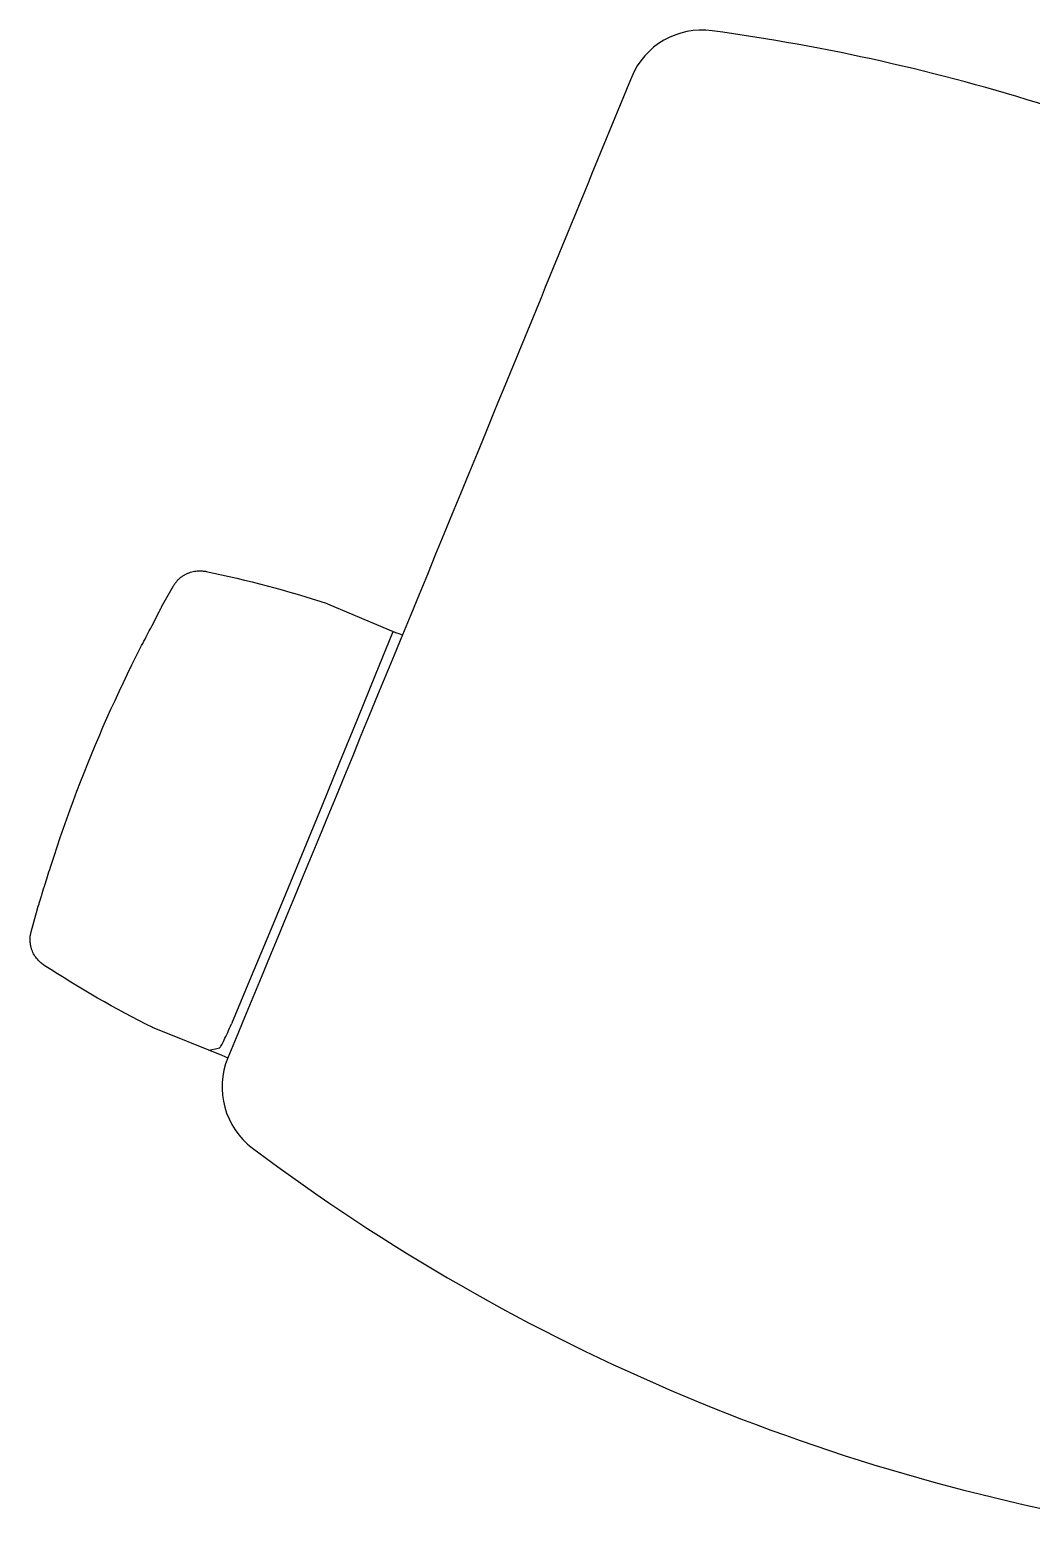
# Model space of a CAD drawing. Header units: millimetres. Extents: x -6176 to 11988, y -1403 to 10916.
# Drawn here: x -5771 to -5404, y 1121 to 1673 of the extents above; entities that cross this region are included whole.
import ezdxf

# ---------------------------------------------------------------- set-up
doc = ezdxf.new("R2010")
doc.units = ezdxf.units.MM

# ---------------------------------------------------------------- blocks, each defined once
blk = doc.blocks.new('0125')
at = {"color": 0}
blk.add_lwpolyline([(-1038.58, 682.37, 0.042689), (-1161.51, 709.95, 0.341763), (-1191.09, 692.88, -0.000152), (-1241.53, 569.87, -0.00068), (-1338.86, 333.64, 0.342009), (-1329.82, 300.57, 0.124051), (-996.46, 160.42, 0.004216), (-984.95, 158.77, 0.341388), (-955.27, 175.91, -0.00448), (-924.49, 249.09, 0.009597), (-807.59, 535.2, 0.328825), (-816.59, 568.13, 0.054684), (-923.39, 635.01, 0.045092), (-927.29, 632.45, -0.103027), (-934.72, 632.58, -0.079408), (-942.41, 635.66, 0.021578), (-1032.23, 672.67, -0.304816), (-1038.58, 682.37, -1.28594)], format="xyb", dxfattribs=at)
for points, knots in [([(-1358.78, 506.59), (-1358.78, 506.59), (-1358.62, 506.85), (-1358.62, 506.85), (-1358.62, 506.85), (-1358.62, 506.85), (-1358.46, 507.11), (-1358.46, 507.11), (-1358.46, 507.11), (-1358.46, 507.11), (-1358.29, 507.36), (-1358.29, 507.36), (-1358.29, 507.36), (-1358.29, 507.36), (-1358.11, 507.6), (-1358.11, 507.6), (-1358.11, 507.6), (-1358.11, 507.6), (-1357.93, 507.84), (-1357.93, 507.84), (-1357.93, 507.84), (-1357.93, 507.84), (-1357.74, 508.08), (-1357.74, 508.08), (-1357.74, 508.08), (-1357.74, 508.08), (-1357.54, 508.31), (-1357.54, 508.31), (-1357.54, 508.31), (-1357.54, 508.31), (-1357.34, 508.53), (-1357.34, 508.53), (-1357.34, 508.53), (-1357.34, 508.53), (-1357.14, 508.75), (-1357.14, 508.75), (-1357.14, 508.75), (-1357.14, 508.75), (-1356.93, 508.96), (-1356.93, 508.96), (-1356.93, 508.96), (-1356.93, 508.96), (-1356.71, 509.16), (-1356.71, 509.16), (-1356.71, 509.16), (-1356.71, 509.16), (-1356.5, 509.35), (-1356.5, 509.35), (-1356.5, 509.35), (-1356.5, 509.35), (-1356.28, 509.54), (-1356.28, 509.54), (-1356.28, 509.54), (-1356.28, 509.54), (-1356.05, 509.72), (-1356.05, 509.72), (-1356.05, 509.72), (-1356.05, 509.72), (-1355.83, 509.9), (-1355.83, 509.9), (-1355.83, 509.9), (-1355.83, 509.9), (-1355.6, 510.06), (-1355.6, 510.06), (-1355.6, 510.06), (-1355.6, 510.06), (-1355.37, 510.22), (-1355.37, 510.22), (-1355.37, 510.22), (-1355.37, 510.22), (-1355.14, 510.37), (-1355.14, 510.37), (-1355.14, 510.37), (-1355.14, 510.37), (-1354.91, 510.51), (-1354.91, 510.51), (-1354.91, 510.51), (-1354.91, 510.51), (-1354.68, 510.64), (-1354.68, 510.64), (-1354.68, 510.64), (-1354.68, 510.64), (-1354.45, 510.77), (-1354.45, 510.77), (-1354.45, 510.77), (-1354.45, 510.77), (-1354.23, 510.88), (-1354.23, 510.88), (-1354.23, 510.88), (-1354.23, 510.88), (-1354, 510.99), (-1354, 510.99), (-1354, 510.99), (-1354, 510.99), (-1353.78, 511.1), (-1353.78, 511.1), (-1353.78, 511.1), (-1353.78, 511.1), (-1353.57, 511.19), (-1353.57, 511.19), (-1353.57, 511.19), (-1353.57, 511.19), (-1353.46, 511.23), (-1353.46, 511.23)], [0, 0, 0, 0, 0.038462, 0.038462, 0.038462, 0.038462, 0.076923, 0.076923, 0.076923, 0.076923, 0.115385, 0.115385, 0.115385, 0.115385, 0.153846, 0.153846, 0.153846, 0.153846, 0.192308, 0.192308, 0.192308, 0.192308, 0.230769, 0.230769, 0.230769, 0.230769, 0.269231, 0.269231, 0.269231, 0.269231, 0.307692, 0.307692, 0.307692, 0.307692, 0.346154, 0.346154, 0.346154, 0.346154, 0.384615, 0.384615, 0.384615, 0.384615, 0.423077, 0.423077, 0.423077, 0.423077, 0.461538, 0.461538, 0.461538, 0.461538, 0.5, 0.5, 0.5, 0.5, 0.538462, 0.538462, 0.538462, 0.538462, 0.576923, 0.576923, 0.576923, 0.576923, 0.615385, 0.615385, 0.615385, 0.615385, 0.653846, 0.653846, 0.653846, 0.653846, 0.692308, 0.692308, 0.692308, 0.692308, 0.730769, 0.730769, 0.730769, 0.730769, 0.769231, 0.769231, 0.769231, 0.769231, 0.807692, 0.807692, 0.807692, 0.807692, 0.846154, 0.846154, 0.846154, 0.846154, 0.884615, 0.884615, 0.884615, 0.884615, 0.923077, 0.923077, 0.923077, 0.923077, 0.961538, 0.961538, 0.961538, 0.961538, 1, 1, 1, 1]), ([(-1353.46, 511.23), (-1353.46, 511.23), (-1353.02, 511.41), (-1353.02, 511.41), (-1353.02, 511.41), (-1353.02, 511.41), (-1352.54, 511.57), (-1352.54, 511.57), (-1352.54, 511.57), (-1352.54, 511.57), (-1352.07, 511.71), (-1352.07, 511.71), (-1352.07, 511.71), (-1352.07, 511.71), (-1351.58, 511.83), (-1351.58, 511.83), (-1351.58, 511.83), (-1351.58, 511.83), (-1351.09, 511.93), (-1351.09, 511.93), (-1351.09, 511.93), (-1351.09, 511.93), (-1350.61, 512), (-1350.61, 512), (-1350.61, 512), (-1350.61, 512), (-1350.13, 512.05), (-1350.13, 512.05), (-1350.13, 512.05), (-1350.13, 512.05), (-1349.66, 512.09), (-1349.66, 512.09), (-1349.66, 512.09), (-1349.66, 512.09), (-1349.2, 512.1), (-1349.2, 512.1), (-1349.2, 512.1), (-1349.2, 512.1), (-1348.75, 512.09), (-1348.75, 512.09), (-1348.75, 512.09), (-1348.75, 512.09), (-1348.31, 512.07), (-1348.31, 512.07), (-1348.31, 512.07), (-1348.31, 512.07), (-1347.89, 512.03), (-1347.89, 512.03), (-1347.89, 512.03), (-1347.89, 512.03), (-1347.48, 511.98), (-1347.48, 511.98), (-1347.48, 511.98), (-1347.48, 511.98), (-1347.08, 511.92), (-1347.08, 511.92), (-1347.08, 511.92), (-1347.08, 511.92), (-1346.79, 511.86), (-1346.79, 511.86)], [0, 0, 0, 0, 0.066667, 0.066667, 0.066667, 0.066667, 0.133333, 0.133333, 0.133333, 0.133333, 0.2, 0.2, 0.2, 0.2, 0.266667, 0.266667, 0.266667, 0.266667, 0.333333, 0.333333, 0.333333, 0.333333, 0.4, 0.4, 0.4, 0.4, 0.466667, 0.466667, 0.466667, 0.466667, 0.533333, 0.533333, 0.533333, 0.533333, 0.6, 0.6, 0.6, 0.6, 0.666667, 0.666667, 0.666667, 0.666667, 0.733333, 0.733333, 0.733333, 0.733333, 0.8, 0.8, 0.8, 0.8, 0.866667, 0.866667, 0.866667, 0.866667, 0.933333, 0.933333, 0.933333, 0.933333, 1, 1, 1, 1]), ([(-1363.77, 497.58), (-1363.77, 497.58), (-1363.68, 497.76), (-1363.68, 497.76), (-1363.68, 497.76), (-1363.68, 497.76), (-1363.64, 497.83), (-1363.64, 497.83), (-1363.64, 497.83), (-1363.64, 497.83), (-1363.61, 497.9), (-1363.61, 497.9), (-1363.61, 497.9), (-1363.61, 497.9), (-1363.59, 497.95), (-1363.59, 497.95), (-1363.59, 497.95), (-1363.59, 497.95), (-1363.56, 498), (-1363.56, 498), (-1363.56, 498), (-1363.56, 498), (-1363.55, 498.02), (-1363.55, 498.02)], [0, 0, 0, 0, 0.166667, 0.166667, 0.166667, 0.166667, 0.333333, 0.333333, 0.333333, 0.333333, 0.5, 0.5, 0.5, 0.5, 0.666667, 0.666667, 0.666667, 0.666667, 0.833333, 0.833333, 0.833333, 0.833333, 1, 1, 1, 1]), ([(-1363.28, 498.6), (-1363.28, 498.6), (-1363.23, 498.7), (-1363.23, 498.7), (-1363.23, 498.7), (-1363.23, 498.7), (-1363.18, 498.79), (-1363.18, 498.79)], [0, 0, 0, 0, 0.5, 0.5, 0.5, 0.5, 1, 1, 1, 1]), ([(-1302.32, 500), (-1302.32, 500), (-1277.43, 489.56), (-1277.43, 489.56), (-1277.43, 489.56), (-1277.43, 489.56), (-1276.27, 489.11), (-1276.27, 489.11), (-1276.27, 489.11), (-1276.27, 489.11), (-1275.09, 488.64), (-1275.09, 488.64)], [0, 0, 0, 0, 0.333333, 0.333333, 0.333333, 0.333333, 0.666667, 0.666667, 0.666667, 0.666667, 1, 1, 1, 1]), ([(-1278.49, 489.8), (-1278.49, 489.8), (-1284.94, 473.84), (-1284.94, 473.84), (-1284.94, 473.84), (-1284.94, 473.84), (-1291.43, 457.86), (-1291.43, 457.86), (-1291.43, 457.86), (-1291.43, 457.86), (-1297.95, 441.87), (-1297.95, 441.87), (-1297.95, 441.87), (-1297.95, 441.87), (-1304.5, 425.87), (-1304.5, 425.87), (-1304.5, 425.87), (-1304.5, 425.87), (-1311.07, 409.88), (-1311.07, 409.88), (-1311.07, 409.88), (-1311.07, 409.88), (-1317.67, 393.9), (-1317.67, 393.9), (-1317.67, 393.9), (-1317.67, 393.9), (-1324.29, 377.95), (-1324.29, 377.95), (-1324.29, 377.95), (-1324.29, 377.95), (-1330.92, 362.02), (-1330.92, 362.02), (-1330.92, 362.02), (-1330.92, 362.02), (-1337.56, 346.14), (-1337.56, 346.14)], [0, 0, 0, 0, 0.111111, 0.111111, 0.111111, 0.111111, 0.222222, 0.222222, 0.222222, 0.222222, 0.333333, 0.333333, 0.333333, 0.333333, 0.444444, 0.444444, 0.444444, 0.444444, 0.555556, 0.555556, 0.555556, 0.555556, 0.666667, 0.666667, 0.666667, 0.666667, 0.777778, 0.777778, 0.777778, 0.777778, 0.888889, 0.888889, 0.888889, 0.888889, 1, 1, 1, 1]), ([(-1403.6, 404.27), (-1403.6, 404.27), (-1402.52, 407.6), (-1402.52, 407.6), (-1402.52, 407.6), (-1402.52, 407.6), (-1401.39, 411.01), (-1401.39, 411.01), (-1401.39, 411.01), (-1401.39, 411.01), (-1400.24, 414.42), (-1400.24, 414.42), (-1400.24, 414.42), (-1400.24, 414.42), (-1399.07, 417.82), (-1399.07, 417.82), (-1399.07, 417.82), (-1399.07, 417.82), (-1397.87, 421.22), (-1397.87, 421.22), (-1397.87, 421.22), (-1397.87, 421.22), (-1396.65, 424.61), (-1396.65, 424.61), (-1396.65, 424.61), (-1396.65, 424.61), (-1395.41, 427.99), (-1395.41, 427.99), (-1395.41, 427.99), (-1395.41, 427.99), (-1394.14, 431.37), (-1394.14, 431.37), (-1394.14, 431.37), (-1394.14, 431.37), (-1392.84, 434.73), (-1392.84, 434.73), (-1392.84, 434.73), (-1392.84, 434.73), (-1391.53, 438.09), (-1391.53, 438.09), (-1391.53, 438.09), (-1391.53, 438.09), (-1390.19, 441.45), (-1390.19, 441.45), (-1390.19, 441.45), (-1390.19, 441.45), (-1388.83, 444.79), (-1388.83, 444.79), (-1388.83, 444.79), (-1388.83, 444.79), (-1387.44, 448.13), (-1387.44, 448.13), (-1387.44, 448.13), (-1387.44, 448.13), (-1386.04, 451.45), (-1386.04, 451.45), (-1386.04, 451.45), (-1386.04, 451.45), (-1384.61, 454.77), (-1384.61, 454.77), (-1384.61, 454.77), (-1384.61, 454.77), (-1383.16, 458.07), (-1383.16, 458.07), (-1383.16, 458.07), (-1383.16, 458.07), (-1381.68, 461.36), (-1381.68, 461.36), (-1381.68, 461.36), (-1381.68, 461.36), (-1380.19, 464.64), (-1380.19, 464.64), (-1380.19, 464.64), (-1380.19, 464.64), (-1378.67, 467.91), (-1378.67, 467.91), (-1378.67, 467.91), (-1378.67, 467.91), (-1377.13, 471.17), (-1377.13, 471.17), (-1377.13, 471.17), (-1377.13, 471.17), (-1375.58, 474.41), (-1375.58, 474.41), (-1375.58, 474.41), (-1375.58, 474.41), (-1374, 477.64), (-1374, 477.64), (-1374, 477.64), (-1374, 477.64), (-1372.4, 480.86), (-1372.4, 480.86), (-1372.4, 480.86), (-1372.4, 480.86), (-1370.81, 483.99), (-1370.81, 483.99)], [0, 0, 0, 0, 0.041667, 0.041667, 0.041667, 0.041667, 0.083333, 0.083333, 0.083333, 0.083333, 0.125, 0.125, 0.125, 0.125, 0.166667, 0.166667, 0.166667, 0.166667, 0.208333, 0.208333, 0.208333, 0.208333, 0.25, 0.25, 0.25, 0.25, 0.291667, 0.291667, 0.291667, 0.291667, 0.333333, 0.333333, 0.333333, 0.333333, 0.375, 0.375, 0.375, 0.375, 0.416667, 0.416667, 0.416667, 0.416667, 0.458333, 0.458333, 0.458333, 0.458333, 0.5, 0.5, 0.5, 0.5, 0.541667, 0.541667, 0.541667, 0.541667, 0.583333, 0.583333, 0.583333, 0.583333, 0.625, 0.625, 0.625, 0.625, 0.666667, 0.666667, 0.666667, 0.666667, 0.708333, 0.708333, 0.708333, 0.708333, 0.75, 0.75, 0.75, 0.75, 0.791667, 0.791667, 0.791667, 0.791667, 0.833333, 0.833333, 0.833333, 0.833333, 0.875, 0.875, 0.875, 0.875, 0.916667, 0.916667, 0.916667, 0.916667, 0.958333, 0.958333, 0.958333, 0.958333, 1, 1, 1, 1]), ([(-1407.5, 391.74), (-1407.5, 391.74), (-1407.27, 392.49), (-1407.27, 392.49), (-1407.27, 392.49), (-1407.27, 392.49), (-1407.19, 392.76), (-1407.19, 392.76), (-1407.19, 392.76), (-1407.19, 392.76), (-1407.1, 393.03), (-1407.1, 393.03), (-1407.1, 393.03), (-1407.1, 393.03), (-1407.02, 393.32), (-1407.02, 393.32), (-1407.02, 393.32), (-1407.02, 393.32), (-1406.83, 393.91), (-1406.83, 393.91)], [0, 0, 0, 0, 0.2, 0.2, 0.2, 0.2, 0.4, 0.4, 0.4, 0.4, 0.6, 0.6, 0.6, 0.6, 0.8, 0.8, 0.8, 0.8, 1, 1, 1, 1]), ([(-1408.61, 388.29), (-1408.61, 388.29), (-1408.58, 388.38), (-1408.58, 388.38), (-1408.58, 388.38), (-1408.58, 388.38), (-1408.55, 388.48), (-1408.55, 388.48), (-1408.55, 388.48), (-1408.55, 388.48), (-1408.52, 388.58), (-1408.52, 388.58)], [0, 0, 0, 0, 0.333333, 0.333333, 0.333333, 0.333333, 0.666667, 0.666667, 0.666667, 0.666667, 1, 1, 1, 1]), ([(-1408.31, 389.18), (-1408.31, 389.18), (-1408.3, 389.21), (-1408.3, 389.21), (-1408.3, 389.21), (-1408.3, 389.21), (-1408.28, 389.26), (-1408.28, 389.26), (-1408.28, 389.26), (-1408.28, 389.26), (-1408.26, 389.32), (-1408.26, 389.32), (-1408.26, 389.32), (-1408.26, 389.32), (-1408.24, 389.39), (-1408.24, 389.39)], [0, 0, 0, 0, 0.25, 0.25, 0.25, 0.25, 0.5, 0.5, 0.5, 0.5, 0.75, 0.75, 0.75, 0.75, 1, 1, 1, 1]), ([(-1410.43, 372.7), (-1410.43, 372.7), (-1410.47, 372.8), (-1410.47, 372.8), (-1410.47, 372.8), (-1410.47, 372.8), (-1410.56, 373.02), (-1410.56, 373.02), (-1410.56, 373.02), (-1410.56, 373.02), (-1410.65, 373.25), (-1410.65, 373.25), (-1410.65, 373.25), (-1410.65, 373.25), (-1410.73, 373.49), (-1410.73, 373.49), (-1410.73, 373.49), (-1410.73, 373.49), (-1410.8, 373.73), (-1410.8, 373.73), (-1410.8, 373.73), (-1410.8, 373.73), (-1410.88, 373.98), (-1410.88, 373.98), (-1410.88, 373.98), (-1410.88, 373.98), (-1410.95, 374.23), (-1410.95, 374.23), (-1410.95, 374.23), (-1410.95, 374.23), (-1411.01, 374.5), (-1411.01, 374.5), (-1411.01, 374.5), (-1411.01, 374.5), (-1411.07, 374.76), (-1411.07, 374.76), (-1411.07, 374.76), (-1411.07, 374.76), (-1411.12, 375.04), (-1411.12, 375.04), (-1411.12, 375.04), (-1411.12, 375.04), (-1411.17, 375.31), (-1411.17, 375.31), (-1411.17, 375.31), (-1411.17, 375.31), (-1411.21, 375.6), (-1411.21, 375.6), (-1411.21, 375.6), (-1411.21, 375.6), (-1411.24, 375.88), (-1411.24, 375.88), (-1411.24, 375.88), (-1411.24, 375.88), (-1411.26, 376.17), (-1411.26, 376.17), (-1411.26, 376.17), (-1411.26, 376.17), (-1411.28, 376.46), (-1411.28, 376.46), (-1411.28, 376.46), (-1411.28, 376.46), (-1411.29, 376.76), (-1411.29, 376.76), (-1411.29, 376.76), (-1411.29, 376.76), (-1411.29, 377.06), (-1411.29, 377.06), (-1411.29, 377.06), (-1411.29, 377.06), (-1411.29, 377.35), (-1411.29, 377.35), (-1411.29, 377.35), (-1411.29, 377.35), (-1411.27, 377.65), (-1411.27, 377.65), (-1411.27, 377.65), (-1411.27, 377.65), (-1411.25, 377.95), (-1411.25, 377.95), (-1411.25, 377.95), (-1411.25, 377.95), (-1411.22, 378.26), (-1411.22, 378.26), (-1411.22, 378.26), (-1411.22, 378.26), (-1411.18, 378.56), (-1411.18, 378.56), (-1411.18, 378.56), (-1411.18, 378.56), (-1411.13, 378.86), (-1411.13, 378.86), (-1411.13, 378.86), (-1411.13, 378.86), (-1411.08, 379.15), (-1411.08, 379.15), (-1411.08, 379.15), (-1411.08, 379.15), (-1411.01, 379.45), (-1411.01, 379.45), (-1411.01, 379.45), (-1411.01, 379.45), (-1410.94, 379.74), (-1410.94, 379.74)], [0, 0, 0, 0, 0.038462, 0.038462, 0.038462, 0.038462, 0.076923, 0.076923, 0.076923, 0.076923, 0.115385, 0.115385, 0.115385, 0.115385, 0.153846, 0.153846, 0.153846, 0.153846, 0.192308, 0.192308, 0.192308, 0.192308, 0.230769, 0.230769, 0.230769, 0.230769, 0.269231, 0.269231, 0.269231, 0.269231, 0.307692, 0.307692, 0.307692, 0.307692, 0.346154, 0.346154, 0.346154, 0.346154, 0.384615, 0.384615, 0.384615, 0.384615, 0.423077, 0.423077, 0.423077, 0.423077, 0.461538, 0.461538, 0.461538, 0.461538, 0.5, 0.5, 0.5, 0.5, 0.538462, 0.538462, 0.538462, 0.538462, 0.576923, 0.576923, 0.576923, 0.576923, 0.615385, 0.615385, 0.615385, 0.615385, 0.653846, 0.653846, 0.653846, 0.653846, 0.692308, 0.692308, 0.692308, 0.692308, 0.730769, 0.730769, 0.730769, 0.730769, 0.769231, 0.769231, 0.769231, 0.769231, 0.807692, 0.807692, 0.807692, 0.807692, 0.846154, 0.846154, 0.846154, 0.846154, 0.884615, 0.884615, 0.884615, 0.884615, 0.923077, 0.923077, 0.923077, 0.923077, 0.961538, 0.961538, 0.961538, 0.961538, 1, 1, 1, 1]), ([(-1406.13, 367.56), (-1406.13, 367.56), (-1406.38, 367.73), (-1406.38, 367.73), (-1406.38, 367.73), (-1406.38, 367.73), (-1406.71, 367.96), (-1406.71, 367.96), (-1406.71, 367.96), (-1406.71, 367.96), (-1407.03, 368.21), (-1407.03, 368.21), (-1407.03, 368.21), (-1407.03, 368.21), (-1407.36, 368.48), (-1407.36, 368.48), (-1407.36, 368.48), (-1407.36, 368.48), (-1407.69, 368.78), (-1407.69, 368.78), (-1407.69, 368.78), (-1407.69, 368.78), (-1408.01, 369.09), (-1408.01, 369.09), (-1408.01, 369.09), (-1408.01, 369.09), (-1408.33, 369.42), (-1408.33, 369.42), (-1408.33, 369.42), (-1408.33, 369.42), (-1408.64, 369.78), (-1408.64, 369.78), (-1408.64, 369.78), (-1408.64, 369.78), (-1408.94, 370.15), (-1408.94, 370.15), (-1408.94, 370.15), (-1408.94, 370.15), (-1409.23, 370.54), (-1409.23, 370.54), (-1409.23, 370.54), (-1409.23, 370.54), (-1409.51, 370.95), (-1409.51, 370.95), (-1409.51, 370.95), (-1409.51, 370.95), (-1409.77, 371.38), (-1409.77, 371.38), (-1409.77, 371.38), (-1409.77, 371.38), (-1410.01, 371.81), (-1410.01, 371.81), (-1410.01, 371.81), (-1410.01, 371.81), (-1410.24, 372.26), (-1410.24, 372.26), (-1410.24, 372.26), (-1410.24, 372.26), (-1410.43, 372.7), (-1410.43, 372.7)], [0, 0, 0, 0, 0.066667, 0.066667, 0.066667, 0.066667, 0.133333, 0.133333, 0.133333, 0.133333, 0.2, 0.2, 0.2, 0.2, 0.266667, 0.266667, 0.266667, 0.266667, 0.333333, 0.333333, 0.333333, 0.333333, 0.4, 0.4, 0.4, 0.4, 0.466667, 0.466667, 0.466667, 0.466667, 0.533333, 0.533333, 0.533333, 0.533333, 0.6, 0.6, 0.6, 0.6, 0.666667, 0.666667, 0.666667, 0.666667, 0.733333, 0.733333, 0.733333, 0.733333, 0.8, 0.8, 0.8, 0.8, 0.866667, 0.866667, 0.866667, 0.866667, 0.933333, 0.933333, 0.933333, 0.933333, 1, 1, 1, 1]), ([(-1366.56, 344.86), (-1366.56, 344.86), (-1341.13, 334.61), (-1341.13, 334.61), (-1341.13, 334.61), (-1341.13, 334.61), (-1339.99, 334.12), (-1339.99, 334.12), (-1339.99, 334.12), (-1339.99, 334.12), (-1338.83, 333.63), (-1338.83, 333.63)], [0, 0, 0, 0, 0.333333, 0.333333, 0.333333, 0.333333, 0.666667, 0.666667, 0.666667, 0.666667, 1, 1, 1, 1]), ([(-1341.96, 337.29), (-1341.96, 337.29), (-1341.87, 337.35), (-1341.87, 337.35), (-1341.87, 337.35), (-1341.87, 337.35), (-1341.75, 337.47), (-1341.75, 337.47), (-1341.75, 337.47), (-1341.75, 337.47), (-1341.6, 337.67), (-1341.6, 337.67), (-1341.6, 337.67), (-1341.6, 337.67), (-1341.43, 337.94), (-1341.43, 337.94), (-1341.43, 337.94), (-1341.43, 337.94), (-1341.23, 338.27), (-1341.23, 338.27), (-1341.23, 338.27), (-1341.23, 338.27), (-1341.01, 338.67), (-1341.01, 338.67), (-1341.01, 338.67), (-1341.01, 338.67), (-1340.77, 339.13), (-1340.77, 339.13), (-1340.77, 339.13), (-1340.77, 339.13), (-1340.5, 339.65), (-1340.5, 339.65), (-1340.5, 339.65), (-1340.5, 339.65), (-1340.22, 340.22), (-1340.22, 340.22), (-1340.22, 340.22), (-1340.22, 340.22), (-1339.92, 340.84), (-1339.92, 340.84), (-1339.92, 340.84), (-1339.92, 340.84), (-1339.6, 341.5), (-1339.6, 341.5), (-1339.6, 341.5), (-1339.6, 341.5), (-1339.28, 342.21), (-1339.28, 342.21), (-1339.28, 342.21), (-1339.28, 342.21), (-1338.94, 342.95), (-1338.94, 342.95), (-1338.94, 342.95), (-1338.94, 342.95), (-1338.6, 343.71), (-1338.6, 343.71), (-1338.6, 343.71), (-1338.6, 343.71), (-1338.26, 344.51), (-1338.26, 344.51), (-1338.26, 344.51), (-1338.26, 344.51), (-1337.91, 345.32), (-1337.91, 345.32), (-1337.91, 345.32), (-1337.91, 345.32), (-1337.56, 346.14), (-1337.56, 346.14)], [0, 0, 0, 0, 0.058824, 0.058824, 0.058824, 0.058824, 0.117647, 0.117647, 0.117647, 0.117647, 0.176471, 0.176471, 0.176471, 0.176471, 0.235294, 0.235294, 0.235294, 0.235294, 0.294118, 0.294118, 0.294118, 0.294118, 0.352941, 0.352941, 0.352941, 0.352941, 0.411765, 0.411765, 0.411765, 0.411765, 0.470588, 0.470588, 0.470588, 0.470588, 0.529412, 0.529412, 0.529412, 0.529412, 0.588235, 0.588235, 0.588235, 0.588235, 0.647059, 0.647059, 0.647059, 0.647059, 0.705882, 0.705882, 0.705882, 0.705882, 0.764706, 0.764706, 0.764706, 0.764706, 0.823529, 0.823529, 0.823529, 0.823529, 0.882353, 0.882353, 0.882353, 0.882353, 0.941176, 0.941176, 0.941176, 0.941176, 1, 1, 1, 1]), ([(-1345.86, 336.52), (-1345.86, 336.52), (-1344.74, 336.71), (-1344.74, 336.71), (-1344.74, 336.71), (-1344.74, 336.71), (-1343.44, 336.97), (-1343.44, 336.97), (-1343.44, 336.97), (-1343.44, 336.97), (-1341.96, 337.29), (-1341.96, 337.29)], [0, 0, 0, 0, 0.333333, 0.333333, 0.333333, 0.333333, 0.666667, 0.666667, 0.666667, 0.666667, 1, 1, 1, 1])]:
    blk.add_open_spline(points, degree=3, knots=knots, dxfattribs=at)
for points in [[(-1346.76, 511.86), (-1331.8, 508.79), (-1317.03, 504.87), (-1302.51, 500.11)], [(-1363.14, 498.87), (-1363.14, 498.87), (-1358.81, 506.54), (-1358.81, 506.54)], [(-1358.81, 506.54), (-1358.81, 506.54), (-1358.78, 506.59), (-1358.78, 506.59)], [(-1364.36, 496.44), (-1364.36, 496.44), (-1364.18, 496.78), (-1364.18, 496.78)], [(-1364.18, 496.78), (-1364.18, 496.78), (-1364.02, 497.09), (-1364.02, 497.09)], [(-1364.02, 497.09), (-1364.02, 497.09), (-1363.89, 497.35), (-1363.89, 497.35)], [(-1363.89, 497.35), (-1363.89, 497.35), (-1363.77, 497.58), (-1363.77, 497.58)], [(-1363.55, 498.03), (-1363.55, 498.03), (-1363.5, 498.13), (-1363.5, 498.13)], [(-1363.5, 498.13), (-1363.5, 498.13), (-1363.42, 498.3), (-1363.42, 498.3)], [(-1363.42, 498.3), (-1363.42, 498.3), (-1363.32, 498.51), (-1363.32, 498.51)], [(-1363.32, 498.51), (-1363.32, 498.51), (-1363.28, 498.6), (-1363.28, 498.6)], [(-1363.18, 498.79), (-1363.18, 498.79), (-1363.14, 498.87), (-1363.14, 498.87)], [(-1367.67, 490.1), (-1367.67, 490.1), (-1367.13, 491.13), (-1367.13, 491.13)], [(-1367.13, 491.13), (-1367.13, 491.13), (-1366.62, 492.12), (-1366.62, 492.12)], [(-1366.62, 492.12), (-1366.62, 492.12), (-1364.67, 495.85), (-1364.67, 495.85)], [(-1364.67, 495.85), (-1364.67, 495.85), (-1364.36, 496.44), (-1364.36, 496.44)], [(-1370.44, 484.73), (-1370.44, 484.73), (-1370.02, 485.53), (-1370.02, 485.53)], [(-1370.02, 485.53), (-1370.02, 485.53), (-1369.62, 486.33), (-1369.62, 486.33)], [(-1369.62, 486.33), (-1369.62, 486.33), (-1369.21, 487.11), (-1369.21, 487.11)], [(-1369.21, 487.11), (-1369.21, 487.11), (-1368.82, 487.88), (-1368.82, 487.88)], [(-1368.82, 487.88), (-1368.82, 487.88), (-1368.43, 488.64), (-1368.43, 488.64)], [(-1368.43, 488.64), (-1368.43, 488.64), (-1368.04, 489.38), (-1368.04, 489.38)], [(-1368.04, 489.38), (-1368.04, 489.38), (-1367.67, 490.1), (-1367.67, 490.1)], [(-1370.81, 483.99), (-1370.81, 483.99), (-1370.44, 484.73), (-1370.44, 484.73)], [(-1404.12, 402.61), (-1404.12, 402.61), (-1403.85, 403.47), (-1403.85, 403.47)], [(-1403.85, 403.47), (-1403.85, 403.47), (-1403.6, 404.27), (-1403.6, 404.27)], [(-1406.01, 396.59), (-1406.01, 396.59), (-1405.66, 397.71), (-1405.66, 397.71)], [(-1405.66, 397.71), (-1405.66, 397.71), (-1405.42, 398.48), (-1405.42, 398.48)], [(-1405.42, 398.48), (-1405.42, 398.48), (-1405.17, 399.28), (-1405.17, 399.28)], [(-1405.17, 399.28), (-1405.17, 399.28), (-1404.92, 400.09), (-1404.92, 400.09)], [(-1404.92, 400.09), (-1404.92, 400.09), (-1404.66, 400.91), (-1404.66, 400.91)], [(-1404.66, 400.91), (-1404.66, 400.91), (-1404.39, 401.76), (-1404.39, 401.76)], [(-1404.39, 401.76), (-1404.39, 401.76), (-1404.12, 402.61), (-1404.12, 402.61)], [(-1407.7, 391.08), (-1407.7, 391.08), (-1407.5, 391.74), (-1407.5, 391.74)], [(-1406.83, 393.91), (-1406.83, 393.91), (-1406.33, 395.53), (-1406.33, 395.53)], [(-1406.33, 395.53), (-1406.33, 395.53), (-1406.01, 396.59), (-1406.01, 396.59)], [(-1410.93, 379.79), (-1410.93, 379.79), (-1408.61, 388.3), (-1408.61, 388.3)], [(-1408.52, 388.58), (-1408.52, 388.58), (-1408.49, 388.68), (-1408.49, 388.68)], [(-1408.49, 388.68), (-1408.49, 388.68), (-1408.41, 388.9), (-1408.41, 388.9)], [(-1408.41, 388.9), (-1408.41, 388.9), (-1408.31, 389.18), (-1408.31, 389.18)], [(-1408.24, 389.39), (-1408.24, 389.39), (-1408.18, 389.56), (-1408.18, 389.56)], [(-1408.18, 389.56), (-1408.18, 389.56), (-1408.11, 389.77), (-1408.11, 389.77)], [(-1408.11, 389.77), (-1408.11, 389.77), (-1408.03, 390.03), (-1408.03, 390.03)], [(-1408.03, 390.03), (-1408.03, 390.03), (-1407.93, 390.34), (-1407.93, 390.34)], [(-1407.93, 390.34), (-1407.93, 390.34), (-1407.83, 390.69), (-1407.83, 390.69)], [(-1407.83, 390.69), (-1407.83, 390.69), (-1407.7, 391.08), (-1407.7, 391.08)], [(-1410.94, 379.74), (-1410.94, 379.74), (-1410.93, 379.79), (-1410.93, 379.79)], [(-1366.39, 344.76), (-1380.05, 351.59), (-1393.31, 359.2), (-1406.11, 367.54)]]:
    blk.add_open_spline(points, degree=3, dxfattribs=at)

msp = doc.modelspace()

# ---------------------------------------------------------------- block references
at = {"color": 0}
msp.add_blockref('0125', (-4359.77, 962.87), dxfattribs=at)

doc.saveas('drawing.dxf')
